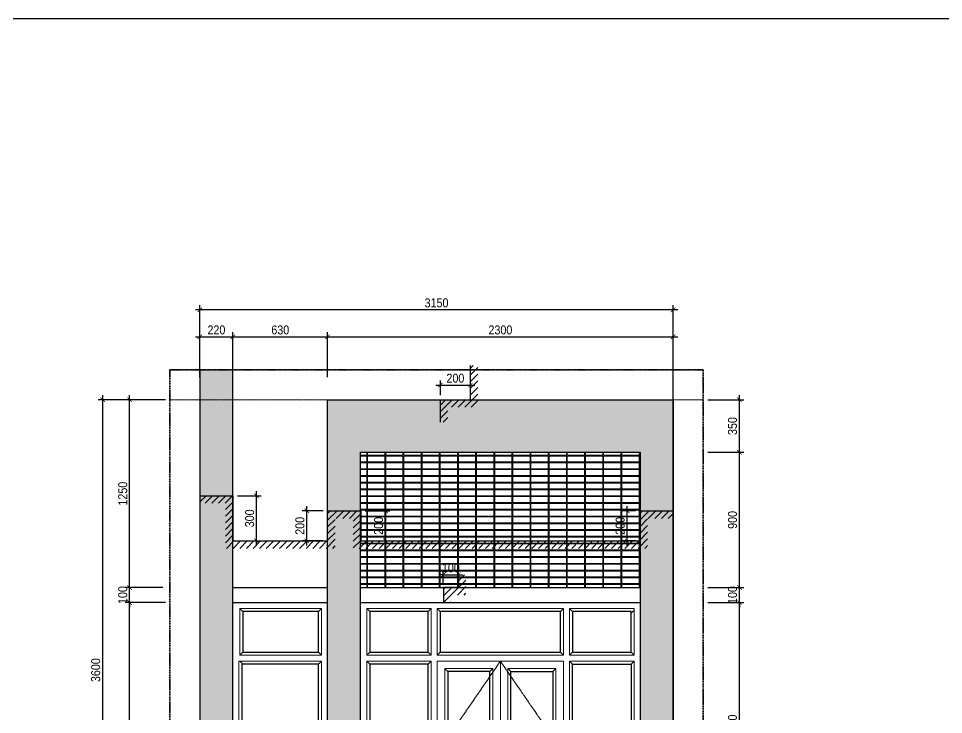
# Model space of a CAD drawing. Header units: millimetres. Extents: x -82962 to 19744, y -138000 to 4535.
# Drawn here: x -8345 to -2188, y -89527 to -84894 of the extents above; entities that cross this region are included whole.
import ezdxf
from ezdxf.xclip import XClip

# ---------------------------------------------------------------- set-up
doc = ezdxf.new("R2010")
doc.units = ezdxf.units.MM
doc.header["$LTSCALE"] = 1000
doc.header["$MEASUREMENT"] = 0
doc.header["$XCLIPFRAME"] = 2
doc.header["$PDMODE"] = 3
doc.linetypes.add('CENTER2', pattern=[1.125, 0.75, -0.125, 0.125, -0.125])
doc.linetypes.add('HIDDEN', pattern=[0.375, 0.25, -0.125])
doc.layers.get('0').update_dxf_attribs({"lineweight": 30})
doc.layers.get('DEFPOINTS').update_dxf_attribs({"color": 4, "lineweight": 30})
for name, color, linetype in [('A-TUONG', 4, 'Continuous'), ('DIM KT', 9, 'Continuous'), ('HATCH', 251, 'Continuous'), ('net-vatlieu', 250, 'Continuous'), ('NETDUT', 8, 'Continuous')]:
    doc.layers.add(name, color=color, linetype=linetype)
for name, color, linetype, lineweight in [('CCA - DOOR', 34, 'Continuous', 20), ('Door-Windows', 142, 'Continuous', 25), ('NET CAT', 11, 'Continuous', 5), ('THAY', 4, 'Continuous', 30), ('TRUC', 1, 'CENTER2', 9)]:
    doc.layers.add(name, color=color, linetype=linetype, lineweight=lineweight)
doc.styles.add('ARIAL', font='arial.ttf', dxfattribs={"width": 0.85})
doc.dimstyles.new('DIM 1-100', dxfattribs={"dimscale": 0, "dimtxt": 2, "dimasz": 1, "dimexe": 1, "dimexo": 1, "dimgap": 0.5, "dimtad": 1, "dimdec": 4, "dimrnd": 1, "dimdsep": 46, "dimtxsty": 'ARIAL', "dimblk1": 'ARCHTICK', "dimblk2": 'ARCHTICK', "dimsah": 1, "dimcen": 2, "dimdle": 1, "dimclrd": 9, "dimclre": 9, "dimclrt": 1, "dimadec": 0, "dimazin": 0, "dimtfac": 1, "dimtdec": 4, "dimtix": 1, "dimtmove": 2, "dimatfit": 3, "dimldrblk": 'DOT', "dimfxl": 1, "dimtvp": 1, "dimtolj": 1, "dimarcsym": 0})
pattern_1 = [(180, (-93160.23, -104948.21), (-6e-15, -45), [116.25, -4.60305]), (90, (-93160.23, -104948.21), (-120.85305, 7e-15), [41.25, -3.75]), (90, (-93156.48, -104948.21), (-120.85305, 7e-15), [41.25, -3.75]), (180, (-93160.23, -104951.96), (-6e-15, -45), [116.25, -4.60305])]
pattern_2 = [(37.5, (-80672.57, -128781.11), (-1.8898, 57.8047), [0, -45.6, 0, -51, 0, -48.75]), (7.5, (-80672.57, -128781.11), (53.0933, 84.6644), [0, -24.6, 0, -41.1, 0, -15.75]), (327.5, (-80709.47, -128781.11), (93.42426, 0.16977), [0, -15, 0, -54, 0, -70.5]), (317.5, (-80709.47, -128781.11), (90.1838, 26.3303), [0, -7.5, 0, -35.4, 0, -40.5])]

# ---------------------------------------------------------------- blocks, each defined once
blk = doc.blocks.new('md')
at = {"layer": 'HATCH', "ltscale": 0.2}
h = blk.add_hatch(dxfattribs=at)
h.set_pattern_fill('BRICK20', color=256, scale=15, style=0, pattern_type=2)
h.set_pattern_definition(pattern_1)
h.paths.add_polyline_path([(-80372.6, -126081.1), (-78592.6, -126081.1), (-78592.6, -125181.1), (-80372.6, -125181.1)])
h.paths.add_polyline_path([(-80452.6, -126081.1), (-80372.6, -126081.1), (-80372.6, -125181.1), (-80452.6, -125181.1)])
h = blk.add_hatch(dxfattribs=at)
h.set_pattern_fill('BRICK20', color=256, scale=15, style=0, pattern_type=2)
h.set_pattern_definition(pattern_1)
h.paths.add_polyline_path([(-78592.6, -127831.1), (-79057.6, -127831.1), (-79522.6, -127831.1), (-79987.6, -127831.1), (-80372.6, -127831.1), (-80372.6, -128431.1), (-78592.6, -128431.1)])
h.paths.add_polyline_path([(-80372.6, -127831.1), (-80452.6, -127831.1), (-80452.6, -128431.1), (-80372.6, -128431.1)])
h = blk.add_hatch(dxfattribs=at)
h.set_pattern_fill('ANSI32', color=256, scale=300, angle=135, style=0)
h.set_pattern_definition([(180, (-81072.57, -132181.11), (-2e-14, -112.5), []), (180, (-81110.07, -132143.61), (-2e-14, -112.5), [])])
h.paths.add_polyline_path([(-81182.6, -129121.1), (-78712.6, -129121.1), (-78712.6, -132031.1), (-81182.6, -132031.1)])
at = {"layer": 'net-vatlieu', "ltscale": 0.2}
h = blk.add_hatch(dxfattribs=at)
h.set_pattern_fill('AR-SAND', color=256, scale=20, style=0)
h.set_pattern_definition([(37.5, (-80672.57, -128781.108), (-1.25987, 38.536475), [0, -30.4, 0, -34, 0, -32.5]), (7.5, (-80672.57, -128781.11), (35.39553, 56.44292), [0, -16.4, 0, -27.4, 0, -10.5]), (327.5, (-80697.17, -128781.108), (62.28284, 0.11318), [0, -10, 0, -36, 0, -47]), (317.5, (-80697.17, -128781.11), (60.12253, 17.5535), [0, -5, 0, -23.6, 0, -27])])
h.paths.add_polyline_path([(-80672.6, -128431.1), (-81302.6, -128431.1), (-81302.6, -127791.1), (-81302.6, -126181.1), (-81302.6, -118201.1), (-78372.6, -118201.1), (-78372.6, -117981.1), (-81522.6, -117981.1), (-81522.6, -128781.1), (-80672.6, -128781.1)])
h = blk.add_hatch(dxfattribs=at)
h.set_pattern_fill('AR-SAND', color=256, scale=30, style=0)
h.set_pattern_definition(pattern_2)
h.paths.add_polyline_path([(-78372.6, -121531.1), (-80772.6, -121531.1), (-80772.6, -121681.1), (-78372.6, -121681.1)])
h.paths.add_polyline_path([(-80602.6, -122431.1), (-81302.6, -122431.1), (-81302.6, -122581.1), (-80602.6, -122581.1)])
h = blk.add_hatch(dxfattribs=at)
h.set_pattern_fill('AR-SAND', color=256, scale=30, style=0)
h.set_pattern_definition(pattern_2)
h.paths.add_polyline_path([(-78372.6, -124831.1), (-80672.6, -124831.1), (-80672.6, -128781.1), (-78372.6, -128781.1)])
h.paths.add_polyline_path([(-78592.6, -125181.1), (-78592.6, -128431.1), (-80452.6, -128431.1), (-80452.6, -125181.1)], flags=16)
h = blk.add_hatch(dxfattribs=at)
h.set_pattern_fill('AR-CONC', color=256, scale=20, style=0)
h.set_pattern_definition([(50, (0, -450), (143.45204, -12.55043), [15, -165]), (355, (0, -450), (-27.75027, 150.43843), [12, -132]), (100.4514, (11.95, -451.05), (115.70188, 137.88791), [12.74804, -140.22842]), (46.1842, (0, -410), (213.4482, -33.1038), [22.5, -247.5]), (96.6356, (17.79, -412.76), (186.93254, 194.82357), [19.12206, -210.3426]), (351.1842, (0, -410), (186.9324, 194.82372), [18, -198]), (21, (20, -420), (119.38141, -80.52378), [15, -165]), (326, (20, -420), (48.66307, 145.03001), [12, -132]), (71.4514, (29.95, -426.71), (168.04453, 64.5061), [12.74804, -140.22842]), (37.5, (0, -450), (2.431971, 66.57877), [0, -130.4, 0, -134, 0, -132.5]), (7.5, (0, -450), (52.613907, 78.882342), [0, -76.4, 0, -127.4, 0, -50.5]), (327.5, (-44.6, -450), (106.764487, -4.510974), [0, -50, 0, -156, 0, -207]), (317.5, (-64.6, -450), (116.637234, 20.020996), [0, -65, 0, -103.6, 0, -147])])
h.paths.add_polyline_path([(-78372.6, -128781.1), (-81522.6, -128781.1), (-81522.6, -132181.1), (-81182.6, -132181.1), (-81182.6, -129121.1), (-78712.6, -129121.1), (-78712.6, -132181.1), (-78372.6, -132181.1)])
at = {"ltscale": 0.2}
blk.add_lwpolyline([(-80452.6, -126181.1), (-78592.6, -126181.1), (-78592.6, -127831.1), (-80452.6, -127831.1)], close=True, dxfattribs=at)
at = {"layer": 'A-TUONG', "linetype": 'Continuous'}
for p, q in [((-80232.6, -118881.1), (-78592.6, -118881.1)), ((-80232.6, -120731.1), (-80232.6, -118881.1)), ((-78592.6, -120731.1), (-78592.6, -118881.1)), ((-80432.6, -120731.1), (-78462.6, -120731.1)), ((-80232.6, -120861.1), (-80232.6, -120771.1)), ((-78592.6, -120861.1), (-78592.6, -120771.1)), ((-80232.6, -120961.1), (-80232.6, -120881.1)), ((-78592.6, -120961.1), (-78592.6, -120881.1)), ((-80232.6, -121061.1), (-80232.6, -120981.1)), ((-78592.6, -121061.1), (-78592.6, -120981.1)), ((-80232.6, -121161.1), (-80232.6, -121081.1)), ((-78592.6, -121161.1), (-78592.6, -121081.1)), ((-80232.6, -121261.1), (-80232.6, -121181.1)), ((-78592.6, -121261.1), (-78592.6, -121181.1)), ((-80232.6, -121361.1), (-80232.6, -121281.1)), ((-78592.6, -121361.1), (-78592.6, -121281.1)), ((-80232.6, -121461.1), (-80232.6, -121381.1)), ((-78592.6, -121461.1), (-78592.6, -121381.1)), ((-80232.6, -121531.1), (-80232.6, -121481.1)), ((-78592.6, -121531.1), (-78592.6, -121481.1)), ((-80772.6, -121531.1), (-78372.6, -121531.1)), ((-80772.6, -121531.1), (-80772.6, -121681.1)), ((-80772.6, -121681.1), (-78372.6, -121681.1)), ((-80672.6, -124831.1), (-78372.6, -124831.1)), ((-81302.6, -128431.1), (-80672.6, -128431.1))]:
    blk.add_line(p, q, dxfattribs=at)
for points in [[(-81522.6, -132181.1), (-78372.6, -132181.1), (-78372.6, -117981.1), (-81522.6, -117981.1)], [(-81302.6, -122581.1), (-80602.6, -122581.1), (-80602.6, -122431.1), (-81302.6, -122431.1)], [(-80452.6, -122581.1), (-78592.6, -122581.1), (-78592.6, -124031.1), (-80452.6, -124031.1)], [(-80672.6, -124831.1), (-78372.6, -124831.1), (-78372.6, -128781.1), (-80672.6, -128781.1)], [(-80452.6, -125181.1), (-78592.6, -125181.1), (-78592.6, -128431.1), (-80452.6, -128431.1)], [(-81522.6, -128781.1), (-78372.6, -128781.1), (-78372.6, -132181.1), (-81522.6, -132181.1)], [(-81182.6, -129121.1), (-78712.6, -129121.1), (-78712.6, -132031.1), (-81182.6, -132031.1)], [(-81182.6, -132031.1), (-78712.6, -132031.1), (-78712.6, -132181.1), (-81182.6, -132181.1)]]:
    blk.add_lwpolyline(points, close=True, dxfattribs=at)
blk.add_lwpolyline([(-81302.6, -128431.1), (-81302.6, -118201.1), (-78372.6, -118201.1)], dxfattribs=at)
at = {"layer": 'CCA - DOOR', "ltscale": 0.2}
for points in [[(-79992.6, -119281.1), (-78592.6, -119281.1), (-78592.6, -120731.1), (-79992.6, -120731.1)], [(-79952.6, -119321.1), (-78632.6, -119321.1), (-78632.6, -120691.1), (-79952.6, -120691.1)], [(-79952.6, -119321.1), (-79292.6, -119321.1), (-79292.6, -120691.1), (-79952.6, -120691.1)], [(-79902.6, -119371.1), (-79342.6, -119371.1), (-79342.6, -120641.1), (-79902.6, -120641.1)], [(-78682.6, -119371.1), (-79242.6, -119371.1), (-79242.6, -120641.1), (-78682.6, -120641.1)]]:
    blk.add_lwpolyline(points, close=True, dxfattribs=at)
at = {"layer": 'CCA - DOOR'}
for points in [[(-81192.6, -122581.1), (-80792.6, -122581.1), (-80792.6, -122981.1), (-81192.6, -122981.1)], [(-81152.6, -122621.1), (-80832.6, -122621.1), (-80832.6, -122941.1), (-81152.6, -122941.1)], [(-80452.6, -122581.1), (-78592.6, -122581.1), (-78592.6, -124031.1), (-80452.6, -124031.1)], [(-79982.6, -122621.1), (-80412.6, -122621.1), (-80412.6, -123991.1), (-79982.6, -123991.1)], [(-79102.6, -122621.1), (-79942.6, -122621.1), (-79942.6, -123991.1), (-79102.6, -123991.1)], [(-79522.6, -122621.1), (-79942.6, -122621.1), (-79942.6, -123991.1), (-79522.6, -123991.1)], [(-79522.6, -122621.1), (-79102.6, -122621.1), (-79102.6, -123991.1), (-79522.6, -123991.1)], [(-78632.6, -122621.1), (-79062.6, -122621.1), (-79062.6, -123991.1), (-78632.6, -123991.1)], [(-79572.6, -122671.1), (-79892.6, -122671.1), (-79892.6, -123941.1), (-79572.6, -123941.1)], [(-79472.6, -122671.1), (-79152.6, -122671.1), (-79152.6, -123941.1), (-79472.6, -123941.1)], [(-81192.6, -123106.1), (-80792.6, -123106.1), (-80792.6, -123506.1), (-81192.6, -123506.1)], [(-81152.6, -123146.1), (-80832.6, -123146.1), (-80832.6, -123466.1), (-81152.6, -123466.1)], [(-81192.6, -123631.1), (-80792.6, -123631.1), (-80792.6, -124031.1), (-81192.6, -124031.1)], [(-81152.6, -123671.1), (-80832.6, -123671.1), (-80832.6, -123991.1), (-81152.6, -123991.1)], [(-81302.6, -126181.1), (-80672.6, -126181.1), (-80672.6, -128381.1), (-81302.6, -128381.1)], [(-80712.6, -126221.1), (-81257.6, -126221.1), (-81257.6, -126531.1), (-80712.6, -126531.1)], [(-79982.6, -126221.1), (-80412.6, -126221.1), (-80412.6, -126531.1), (-79982.6, -126531.1)], [(-79102.6, -126221.1), (-79942.6, -126221.1), (-79942.6, -126531.1), (-79102.6, -126531.1)], [(-78632.6, -126221.1), (-79062.6, -126221.1), (-79062.6, -126531.1), (-78632.6, -126531.1)], [(-80712.6, -126571.1), (-81262.6, -126571.1), (-81262.6, -127781.1), (-80712.6, -127781.1)], [(-79982.6, -126571.1), (-80412.6, -126571.1), (-80412.6, -127791.1), (-79982.6, -127791.1)], [(-79102.6, -126571.1), (-79942.6, -126571.1), (-79942.6, -127791.1), (-79102.6, -127791.1)], [(-79522.6, -126571.1), (-79942.6, -126571.1), (-79942.6, -127791.1), (-79522.6, -127791.1)], [(-79522.6, -126571.1), (-79102.6, -126571.1), (-79102.6, -127791.1), (-79522.6, -127791.1)], [(-78632.6, -126571.1), (-79062.6, -126571.1), (-79062.6, -127791.1), (-78632.6, -127791.1)], [(-79572.6, -126621.1), (-79892.6, -126621.1), (-79892.6, -127741.1), (-79572.6, -127741.1)], [(-79472.6, -126621.1), (-79152.6, -126621.1), (-79152.6, -127741.1), (-79472.6, -127741.1)], [(-80712.6, -127831.1), (-81262.6, -127831.1), (-81262.6, -128331.1), (-80712.6, -128331.1)]]:
    blk.add_lwpolyline(points, close=True, dxfattribs=at)
at = {"layer": 'DIM KT', "ltscale": 0.2}
for points in [[(-81182.6, -132031.1), (-81182.6, -132181.1)], [(-78712.6, -132031.1), (-78712.6, -132181.1)]]:
    blk.add_lwpolyline(points, dxfattribs=at)
at = {"layer": 'Door-Windows', "ltscale": 0.2}
for p, q in [((-78462.6, -120731.1), (-80432.6, -120731.1)), ((-80432.6, -120731.1), (-80432.6, -120771.1)), ((-78462.6, -120771.1), (-80432.6, -120771.1)), ((-80432.6, -120771.1), (-80432.6, -121531.1)), ((-80392.6, -120771.1), (-80392.6, -121531.1)), ((-78502.6, -120771.1), (-78502.6, -121531.1)), ((-78462.6, -120771.1), (-78462.6, -120731.1)), ((-78462.6, -120771.1), (-78462.6, -121531.1)), ((-78502.6, -120861.1), (-80392.6, -120861.1)), ((-80392.6, -120861.1), (-80392.6, -120881.1)), ((-78502.6, -120881.1), (-80392.6, -120881.1)), ((-78502.6, -120961.1), (-80392.6, -120961.1)), ((-80392.6, -120961.1), (-80392.6, -120981.1)), ((-78502.6, -120981.1), (-80392.6, -120981.1)), ((-78502.6, -121061.1), (-80392.6, -121061.1)), ((-80392.6, -121061.1), (-80392.6, -121081.1)), ((-78502.6, -121081.1), (-80392.6, -121081.1)), ((-78502.6, -121161.1), (-80392.6, -121161.1)), ((-80392.6, -121161.1), (-80392.6, -121181.1)), ((-78502.6, -121181.1), (-80392.6, -121181.1)), ((-78502.6, -121261.1), (-80392.6, -121261.1)), ((-80392.6, -121261.1), (-80392.6, -121281.1)), ((-78502.6, -121281.1), (-80392.6, -121281.1)), ((-78502.6, -121361.1), (-80392.6, -121361.1)), ((-80392.6, -121361.1), (-80392.6, -121381.1)), ((-78502.6, -121381.1), (-80392.6, -121381.1)), ((-78502.6, -121461.1), (-80392.6, -121461.1)), ((-80392.6, -121461.1), (-80392.6, -121481.1)), ((-78502.6, -121481.1), (-80392.6, -121481.1)), ((-81302.6, -126081.1), (-80672.6, -126081.1)), ((-80452.6, -126081.1), (-78592.6, -126081.1)), ((-81302.6, -126181.1), (-80672.6, -126181.1)), ((-80452.6, -126181.1), (-78592.6, -126181.1)), ((-80672.6, -127791.1), (-81302.6, -127791.1)), ((-80672.6, -127831.1), (-81302.6, -127831.1)), ((-80672.6, -127921.1), (-81302.6, -127921.1)), ((-80672.6, -127941.1), (-81302.6, -127941.1)), ((-80672.6, -128021.1), (-81302.6, -128021.1)), ((-80672.6, -128041.1), (-81302.6, -128041.1)), ((-80672.6, -128121.1), (-81302.6, -128121.1)), ((-80672.6, -128141.1), (-81302.6, -128141.1)), ((-80672.6, -128221.1), (-81302.6, -128221.1)), ((-80672.6, -128241.1), (-81302.6, -128241.1)), ((-80672.6, -128321.1), (-81302.6, -128321.1)), ((-80672.6, -128341.1), (-81302.6, -128341.1))]:
    blk.add_line(p, q, dxfattribs=at)
at = {"layer": 'NET CAT', "ltscale": 0.2}
blk.add_line((-81522.6, -128781.1), (-78372.6, -128781.1), dxfattribs=at)
at = {"layer": 'net-vatlieu', "ltscale": 0.2}
for points in [[(-79902.6, -119371.1), (-79882.6, -119391.1)], [(-79362.6, -119391.1), (-79342.6, -119371.1)], [(-79222.6, -119391.1), (-79242.6, -119371.1)], [(-78682.6, -119371.1), (-78702.6, -119391.1)], [(-79902.6, -120641.1), (-79882.6, -120621.1)], [(-79362.6, -120621.1), (-79342.6, -120641.1)], [(-79222.6, -120621.1), (-79242.6, -120641.1)], [(-78682.6, -120641.1), (-78702.6, -120621.1)], [(-81152.6, -122621.1), (-81132.6, -122641.1)], [(-80852.6, -122641.1), (-80832.6, -122621.1)], [(-80412.6, -122621.1), (-80392.6, -122641.1)], [(-79982.6, -122621.1), (-80002.6, -122641.1)], [(-79062.6, -122621.1), (-79042.6, -122641.1)], [(-78632.6, -122621.1), (-78652.6, -122641.1)], [(-79892.6, -122671.1), (-79872.6, -122691.1)], [(-79572.6, -122671.1), (-79592.6, -122691.1)], [(-79472.6, -122671.1), (-79452.6, -122691.1)], [(-79152.6, -122671.1), (-79172.6, -122691.1)], [(-81152.6, -122941.1), (-81132.6, -122921.1)], [(-80852.6, -122921.1), (-80832.6, -122941.1)], [(-81152.6, -123146.1), (-81132.6, -123166.1)], [(-80852.6, -123166.1), (-80832.6, -123146.1)], [(-81152.6, -123466.1), (-81132.6, -123446.1)], [(-80852.6, -123446.1), (-80832.6, -123466.1)], [(-81152.6, -123671.1), (-81132.6, -123691.1)], [(-80852.6, -123691.1), (-80832.6, -123671.1)], [(-79892.6, -123941.1), (-79872.6, -123921.1)], [(-79572.6, -123941.1), (-79592.6, -123921.1)], [(-81152.6, -123991.1), (-81132.6, -123971.1)], [(-80852.6, -123971.1), (-80832.6, -123991.1)], [(-80392.6, -123971.1), (-80412.6, -123991.1)], [(-80002.6, -123971.1), (-79982.6, -123991.1)], [(-79042.6, -123971.1), (-79062.6, -123991.1)], [(-78652.6, -123971.1), (-78632.6, -123991.1)], [(-81257.6, -126221.1), (-81237.6, -126241.1)], [(-80732.6, -126241.1), (-80712.6, -126221.1)], [(-80412.6, -126221.1), (-80392.6, -126241.1)], [(-79982.6, -126221.1), (-80002.6, -126241.1)], [(-79942.6, -126221.1), (-79922.6, -126241.1)], [(-79102.6, -126221.1), (-79122.6, -126241.1)], [(-79062.6, -126221.1), (-79042.6, -126241.1)], [(-78632.6, -126231.1), (-78652.6, -126251.1)], [(-81257.6, -126531.1), (-81237.6, -126511.1)], [(-81257.6, -126531.1), (-81237.6, -126511.1)], [(-80732.6, -126511.1), (-80712.6, -126531.1)], [(-80732.6, -126511.1), (-80712.6, -126531.1)], [(-80392.6, -126511.1), (-80412.6, -126531.1)], [(-80002.6, -126511.1), (-79982.6, -126531.1)], [(-79922.6, -126511.1), (-79942.6, -126531.1)], [(-79122.6, -126511.1), (-79102.6, -126531.1)], [(-79042.6, -126511.1), (-79062.6, -126531.1)], [(-78652.6, -126511.1), (-78632.6, -126531.1)], [(-81257.6, -126571.1), (-81237.6, -126591.1)], [(-80732.6, -126591.1), (-80712.6, -126571.1)], [(-80412.6, -126571.1), (-80392.6, -126591.1)], [(-79982.6, -126571.1), (-80002.6, -126591.1)], [(-79062.6, -126571.1), (-79042.6, -126591.1)], [(-78632.6, -126571.1), (-78652.6, -126591.1)], [(-79892.6, -126621.1), (-79872.6, -126641.1)], [(-79572.6, -126621.1), (-79592.6, -126641.1)], [(-79472.6, -126621.1), (-79452.6, -126641.1)], [(-79152.6, -126621.1), (-79172.6, -126641.1)], [(-79892.6, -127741.1), (-79872.6, -127721.1)], [(-79572.6, -127741.1), (-79592.6, -127721.1)], [(-81262.6, -127781.1), (-81242.6, -127761.1)], [(-80732.6, -127761.1), (-80712.6, -127781.1)], [(-80392.6, -127771.1), (-80412.6, -127791.1)], [(-80002.6, -127771.1), (-79982.6, -127791.1)], [(-79042.6, -127771.1), (-79062.6, -127791.1)], [(-78652.6, -127771.1), (-78632.6, -127791.1)], [(-81262.6, -127831.1), (-81242.6, -127851.1)], [(-80732.6, -127851.1), (-80712.6, -127831.1)], [(-81262.6, -128331.1), (-81242.6, -128311.1)], [(-80732.6, -128311.1), (-80712.6, -128331.1)], [(-81182.6, -132181.1), (-79882.6, -132031.1), (-78712.6, -132181.1)]]:
    blk.add_lwpolyline(points, dxfattribs=at)
for points in [[(-79882.6, -119391.1), (-79362.6, -119391.1), (-79362.6, -120621.1), (-79882.6, -120621.1)], [(-78702.6, -119391.1), (-79222.6, -119391.1), (-79222.6, -120621.1), (-78702.6, -120621.1)], [(-81132.6, -122641.1), (-80852.6, -122641.1), (-80852.6, -122921.1), (-81132.6, -122921.1)], [(-80002.6, -122641.1), (-80392.6, -122641.1), (-80392.6, -123971.1), (-80002.6, -123971.1)], [(-79592.6, -122691.1), (-79872.6, -122691.1), (-79872.6, -123921.1), (-79592.6, -123921.1)], [(-79452.6, -122691.1), (-79172.6, -122691.1), (-79172.6, -123921.1), (-79452.6, -123921.1)], [(-79042.6, -122641.1), (-78652.6, -122641.1), (-78652.6, -123971.1), (-79042.6, -123971.1)], [(-81132.6, -123166.1), (-80852.6, -123166.1), (-80852.6, -123446.1), (-81132.6, -123446.1)], [(-81132.6, -123691.1), (-80852.6, -123691.1), (-80852.6, -123971.1), (-81132.6, -123971.1)], [(-80732.6, -126241.1), (-81237.6, -126241.1), (-81237.6, -126511.1), (-80732.6, -126511.1)], [(-80002.6, -126241.1), (-80392.6, -126241.1), (-80392.6, -126511.1), (-80002.6, -126511.1)], [(-79122.6, -126241.1), (-79922.6, -126241.1), (-79922.6, -126511.1), (-79122.6, -126511.1)], [(-78652.6, -126241.1), (-79042.6, -126241.1), (-79042.6, -126511.1), (-78652.6, -126511.1)], [(-80732.6, -126591.1), (-81242.6, -126591.1), (-81242.6, -127761.1), (-80732.6, -127761.1)], [(-80002.6, -126591.1), (-80392.6, -126591.1), (-80392.6, -127771.1), (-80002.6, -127771.1)], [(-79042.6, -126591.1), (-78652.6, -126591.1), (-78652.6, -127771.1), (-79042.6, -127771.1)], [(-79592.6, -126641.1), (-79872.6, -126641.1), (-79872.6, -127721.1), (-79592.6, -127721.1)], [(-79452.6, -126641.1), (-79172.6, -126641.1), (-79172.6, -127721.1), (-79452.6, -127721.1)], [(-80732.6, -127851.1), (-81242.6, -127851.1), (-81242.6, -128311.1), (-80732.6, -128311.1)]]:
    blk.add_lwpolyline(points, close=True, dxfattribs=at)
at = {"layer": 'NETDUT', "linetype": 'HIDDEN', "ltscale": 0.01}
for points in [[(-79292.6, -119321.1), (-79952.6, -120006.1), (-79292.6, -120691.1)], [(-79292.6, -119321.1), (-78632.6, -120006.1), (-79292.6, -120691.1)], [(-79522.6, -122621.1), (-79942.6, -123381.1), (-79522.6, -123991.1)], [(-79522.6, -123991.1), (-79102.6, -123381.1), (-79522.6, -122621.1)], [(-79522.6, -126571.1), (-79942.6, -127181.1), (-79522.6, -127791.1)], [(-79522.6, -127791.1), (-79102.6, -127181.1), (-79522.6, -126571.1)]]:
    blk.add_lwpolyline(points, dxfattribs=at)
at = {"layer": 'TRUC', "ltscale": 0.015}
for p, q in [((-81522.6, -117735.6), (-81522.6, -132293.8)), ((-78372.6, -117735.6), (-78372.6, -132293.8)), ((-82614.2, -118531.1), (-77066.3, -118531.1)), ((-82614.2, -121531.1), (-77066.3, -121531.1)), ((-82614.2, -124831.1), (-77066.3, -124831.1)), ((-82614.2, -128431.1), (-77066.3, -128431.1)), ((-82614.2, -131731.1), (-77066.3, -131731.1)), ((-82614.2, -132031.1), (-77066.3, -132031.1)), ((-82614.2, -132181.1), (-77066.3, -132181.1))]:
    blk.add_line(p, q, dxfattribs=at)
blk = doc.blocks.new('_ARCHTICK')
at = {"color": 0, "linetype": 'ByBlock', "const_width": 0.15}
blk.add_lwpolyline([(-0.5, -0.5), (0.5, 0.5)], dxfattribs=at)
blk = doc.blocks.new('*D666')
at = {"layer": 'DEFPOINTS', "color": 0, "ltscale": 0.2, "transparency": 16777216}
for p in [(-5336.8, -87334.3), (-5536.8, -87431.9), (-5336.8, -87431.9)]:
    blk.add_point(p, dxfattribs=at)
at = {"layer": 'THAY', "color": 9, "lineweight": -2, "ltscale": 0.2, "transparency": 16777216}
for p, q in [((-5566.8, -87334.3), (-5306.8, -87334.3)), ((-5536.8, -87401.9), (-5536.8, -87304.3)), ((-5336.8, -87401.9), (-5336.8, -87304.3))]:
    blk.add_line(p, q, dxfattribs=at)
at = {"layer": 'THAY', "color": 9, "lineweight": -2, "ltscale": 0.2, "transparency": 16777216, "xscale": 30, "yscale": 30, "zscale": 30, "rotation": 180}
blk.add_blockref('_ARCHTICK', (-5536.8, -87334.3), dxfattribs=at)
at = {"layer": 'THAY', "color": 9, "lineweight": -2, "ltscale": 0.2, "transparency": 16777216, "xscale": 30, "yscale": 30, "zscale": 30}
blk.add_blockref('_ARCHTICK', (-5336.8, -87334.3), dxfattribs=at)
at = {"layer": 'THAY', "color": 1, "ltscale": 0.2, "transparency": 16777216, "insert": (-5436.8, -87288.7), "char_height": 60, "attachment_point": 5, "style": 'ARIAL'}
blk.add_mtext('\\A1;200', dxfattribs=at)
blk = doc.blocks.new('_DOT')
at = {"color": 0, "linetype": 'ByBlock', "ltscale": 10}
blk.add_line((-0.5, 0), (-1, 0), dxfattribs=at)
at = {"color": 0, "linetype": 'ByBlock', "ltscale": 10, "const_width": 0.5}
blk.add_lwpolyline([(-0.25, 0, 1), (0.25, 0, 1)], format="xyb", close=True, dxfattribs=at)
blk = doc.blocks.new('*D667')
at = {"layer": 'DEFPOINTS', "color": 0, "ltscale": 0.2, "transparency": 16777216}
for p in [(-7604.9, -88781.9), (-7337.3, -88781.9), (-7337.3, -91031.9)]:
    blk.add_point(p, dxfattribs=at)
at = {"layer": 'THAY', "color": 9, "lineweight": -2, "ltscale": 0.2, "transparency": 16777216}
for p, q in [((-7604.9, -91061.9), (-7604.9, -88751.9)), ((-7367.3, -88781.9), (-7634.9, -88781.9)), ((-7367.3, -91031.9), (-7634.9, -91031.9))]:
    blk.add_line(p, q, dxfattribs=at)
at = {"layer": 'THAY', "color": 9, "lineweight": -2, "ltscale": 0.2, "transparency": 16777216, "xscale": 30, "yscale": 30, "zscale": 30}
for p, rotation in [((-7604.9, -88781.9), 90), ((-7604.9, -91031.9), 270)]:
    blk.add_blockref('_ARCHTICK', p, dxfattribs=dict(at, rotation=rotation))
at = {"layer": 'THAY', "color": 1, "ltscale": 0.2, "transparency": 16777216, "insert": (-7650.6, -89906.9), "char_height": 60, "attachment_point": 5, "rotation": 90, "style": 'ARIAL'}
blk.add_mtext('\\A1;2250', dxfattribs=at)
blk = doc.blocks.new('*D668')
at = {"layer": 'DEFPOINTS', "color": 0, "ltscale": 0.2, "transparency": 16777216}
for p in [(-7604.9, -88681.9), (-7354.5, -88681.9), (-7354.5, -88781.9)]:
    blk.add_point(p, dxfattribs=at)
at = {"layer": 'THAY', "color": 9, "lineweight": -2, "ltscale": 0.2, "transparency": 16777216}
for p, q in [((-7604.9, -88681.9), (-7604.9, -88651.9)), ((-7384.5, -88681.9), (-7634.9, -88681.9)), ((-7604.9, -88781.9), (-7604.9, -88681.9)), ((-7384.5, -88781.9), (-7634.9, -88781.9)), ((-7604.9, -88781.9), (-7604.9, -88811.9))]:
    blk.add_line(p, q, dxfattribs=at)
at = {"layer": 'THAY', "color": 9, "lineweight": -2, "ltscale": 0.2, "transparency": 16777216, "xscale": 30, "yscale": 30, "zscale": 30}
for p, rotation in [((-7604.9, -88681.9), 270), ((-7604.9, -88781.9), 90)]:
    blk.add_blockref('_ARCHTICK', p, dxfattribs=dict(at, rotation=rotation))
at = {"layer": 'THAY', "color": 1, "ltscale": 0.2, "transparency": 16777216, "insert": (-7650.6, -88731.9), "char_height": 60, "attachment_point": 5, "rotation": 90, "style": 'ARIAL'}
blk.add_mtext('\\A1;100', dxfattribs=at)
blk = doc.blocks.new('*D669')
at = {"layer": 'DEFPOINTS', "color": 0, "ltscale": 0.2, "transparency": 16777216}
for p in [(-7604.9, -87431.9), (-7354.5, -87431.9), (-7354.5, -88681.9)]:
    blk.add_point(p, dxfattribs=at)
at = {"layer": 'THAY', "color": 9, "lineweight": -2, "ltscale": 0.2, "transparency": 16777216}
for p, q in [((-7604.9, -88711.9), (-7604.9, -87401.9)), ((-7384.5, -87431.9), (-7634.9, -87431.9)), ((-7384.5, -88681.9), (-7634.9, -88681.9))]:
    blk.add_line(p, q, dxfattribs=at)
at = {"layer": 'THAY', "color": 9, "lineweight": -2, "ltscale": 0.2, "transparency": 16777216, "xscale": 30, "yscale": 30, "zscale": 30}
for p, rotation in [((-7604.9, -87431.9), 90), ((-7604.9, -88681.9), 270)]:
    blk.add_blockref('_ARCHTICK', p, dxfattribs=dict(at, rotation=rotation))
at = {"layer": 'THAY', "color": 1, "ltscale": 0.2, "transparency": 16777216, "insert": (-7650.6, -88056.9), "char_height": 60, "attachment_point": 5, "rotation": 90, "style": 'ARIAL'}
blk.add_mtext('\\A1;1250', dxfattribs=at)
blk = doc.blocks.new('*D670')
at = {"layer": 'DEFPOINTS', "color": 0, "ltscale": 0.2, "transparency": 16777216}
for p in [(-7337.3, -87431.9), (-7784.9, -91031.9), (-7337.3, -91031.9)]:
    blk.add_point(p, dxfattribs=at)
at = {"layer": 'THAY', "color": 9, "lineweight": -2, "ltscale": 0.2, "transparency": 16777216}
for p, q in [((-7784.9, -87401.9), (-7784.9, -91061.9)), ((-7367.3, -87431.9), (-7814.9, -87431.9)), ((-7367.3, -91031.9), (-7814.9, -91031.9))]:
    blk.add_line(p, q, dxfattribs=at)
at = {"layer": 'THAY', "color": 9, "lineweight": -2, "ltscale": 0.2, "transparency": 16777216, "xscale": 30, "yscale": 30, "zscale": 30}
for p, rotation in [((-7784.9, -87431.9), 90), ((-7784.9, -91031.9), 270)]:
    blk.add_blockref('_ARCHTICK', p, dxfattribs=dict(at, rotation=rotation))
at = {"layer": 'THAY', "color": 1, "ltscale": 0.2, "transparency": 16777216, "insert": (-7830.6, -89231.9), "char_height": 60, "attachment_point": 5, "rotation": 90, "style": 'ARIAL'}
blk.add_mtext('\\A1;3600', dxfattribs=at)
blk = doc.blocks.new('*D671')
at = {"layer": 'DEFPOINTS', "color": 0, "ltscale": 0.2, "transparency": 16777216}
for p in [(-6917.3, -87013.1), (-7137.3, -87311.5), (-6917.3, -87311.5)]:
    blk.add_point(p, dxfattribs=at)
at = {"layer": 'THAY', "color": 9, "lineweight": -2, "ltscale": 0.2, "transparency": 16777216}
for p, q in [((-7137.3, -87281.5), (-7137.3, -86983.1)), ((-6917.3, -87281.5), (-6917.3, -86983.1)), ((-7167.3, -87013.1), (-6887.3, -87013.1))]:
    blk.add_line(p, q, dxfattribs=at)
at = {"layer": 'THAY', "color": 9, "lineweight": -2, "ltscale": 0.2, "transparency": 16777216, "xscale": 30, "yscale": 30, "zscale": 30, "rotation": 180}
blk.add_blockref('_ARCHTICK', (-7137.3, -87013.1), dxfattribs=at)
at = {"layer": 'THAY', "color": 9, "lineweight": -2, "ltscale": 0.2, "transparency": 16777216, "xscale": 30, "yscale": 30, "zscale": 30}
blk.add_blockref('_ARCHTICK', (-6917.3, -87013.1), dxfattribs=at)
at = {"layer": 'THAY', "color": 1, "ltscale": 0.2, "transparency": 16777216, "insert": (-7027.3, -86967.5), "char_height": 60, "attachment_point": 5, "style": 'ARIAL'}
blk.add_mtext('\\A1;220', dxfattribs=at)
blk = doc.blocks.new('*D672')
at = {"layer": 'DEFPOINTS', "color": 0, "ltscale": 0.2, "transparency": 16777216}
for p in [(-6287.3, -87013.1), (-6917.3, -87311.5), (-6287.3, -87311.5)]:
    blk.add_point(p, dxfattribs=at)
at = {"layer": 'THAY', "color": 9, "lineweight": -2, "ltscale": 0.2, "transparency": 16777216}
for p, q in [((-6917.3, -87281.5), (-6917.3, -86983.1)), ((-6287.3, -87281.5), (-6287.3, -86983.1)), ((-6947.3, -87013.1), (-6257.3, -87013.1))]:
    blk.add_line(p, q, dxfattribs=at)
at = {"layer": 'THAY', "color": 9, "lineweight": -2, "ltscale": 0.2, "transparency": 16777216, "xscale": 30, "yscale": 30, "zscale": 30, "rotation": 180}
blk.add_blockref('_ARCHTICK', (-6917.3, -87013.1), dxfattribs=at)
at = {"layer": 'THAY', "color": 9, "lineweight": -2, "ltscale": 0.2, "transparency": 16777216, "xscale": 30, "yscale": 30, "zscale": 30}
blk.add_blockref('_ARCHTICK', (-6287.3, -87013.1), dxfattribs=at)
at = {"layer": 'THAY', "color": 1, "ltscale": 0.2, "transparency": 16777216, "insert": (-6602.3, -86967.5), "char_height": 60, "attachment_point": 5, "style": 'ARIAL'}
blk.add_mtext('\\A1;630', dxfattribs=at)
blk = doc.blocks.new('*D673')
at = {"layer": 'DEFPOINTS', "color": 0, "ltscale": 0.2, "transparency": 16777216}
for p in [(-3987.3, -87013.1), (-6287.3, -87311.5), (-3987.3, -87311.5)]:
    blk.add_point(p, dxfattribs=at)
at = {"layer": 'THAY', "color": 9, "lineweight": -2, "ltscale": 0.2, "transparency": 16777216}
for p, q in [((-6287.3, -87281.5), (-6287.3, -86983.1)), ((-3987.3, -87281.5), (-3987.3, -86983.1)), ((-6317.3, -87013.1), (-3957.3, -87013.1))]:
    blk.add_line(p, q, dxfattribs=at)
at = {"layer": 'THAY', "color": 9, "lineweight": -2, "ltscale": 0.2, "transparency": 16777216, "xscale": 30, "yscale": 30, "zscale": 30, "rotation": 180}
blk.add_blockref('_ARCHTICK', (-6287.3, -87013.1), dxfattribs=at)
at = {"layer": 'THAY', "color": 9, "lineweight": -2, "ltscale": 0.2, "transparency": 16777216, "xscale": 30, "yscale": 30, "zscale": 30}
blk.add_blockref('_ARCHTICK', (-3987.3, -87013.1), dxfattribs=at)
at = {"layer": 'THAY', "color": 1, "ltscale": 0.2, "transparency": 16777216, "insert": (-5137.3, -86967.5), "char_height": 60, "attachment_point": 5, "style": 'ARIAL'}
blk.add_mtext('\\A1;2300', dxfattribs=at)
blk = doc.blocks.new('*D674')
at = {"layer": 'DEFPOINTS', "color": 0, "ltscale": 0.2, "transparency": 16777216}
for p in [(-7137.3, -86833.1), (-7137.3, -87311.5), (-3987.3, -87311.5)]:
    blk.add_point(p, dxfattribs=at)
at = {"layer": 'THAY', "color": 9, "lineweight": -2, "ltscale": 0.2, "transparency": 16777216}
for p, q in [((-7137.3, -87281.5), (-7137.3, -86803.1)), ((-3987.3, -87281.5), (-3987.3, -86803.1)), ((-3957.3, -86833.1), (-7167.3, -86833.1))]:
    blk.add_line(p, q, dxfattribs=at)
at = {"layer": 'THAY', "color": 9, "lineweight": -2, "ltscale": 0.2, "transparency": 16777216, "xscale": 30, "yscale": 30, "zscale": 30, "rotation": 180}
blk.add_blockref('_ARCHTICK', (-7137.3, -86833.1), dxfattribs=at)
at = {"layer": 'THAY', "color": 9, "lineweight": -2, "ltscale": 0.2, "transparency": 16777216, "xscale": 30, "yscale": 30, "zscale": 30}
blk.add_blockref('_ARCHTICK', (-3987.3, -86833.1), dxfattribs=at)
at = {"layer": 'THAY', "color": 1, "ltscale": 0.2, "transparency": 16777216, "insert": (-5562.3, -86787.5), "char_height": 60, "attachment_point": 5, "style": 'ARIAL'}
blk.add_mtext('\\A1;3150', dxfattribs=at)
blk = doc.blocks.new('*D675')
at = {"layer": 'DEFPOINTS', "color": 0, "ltscale": 0.2, "transparency": 16777216}
for p in [(-6917.3, -88071.3), (-6760.6, -88071.3), (-6917.3, -88371.3)]:
    blk.add_point(p, dxfattribs=at)
at = {"layer": 'THAY', "color": 9, "lineweight": -2, "ltscale": 0.2, "transparency": 16777216}
for p, q in [((-6887.3, -88071.3), (-6730.6, -88071.3)), ((-6760.6, -88401.3), (-6760.6, -88041.3)), ((-6887.3, -88371.3), (-6730.6, -88371.3))]:
    blk.add_line(p, q, dxfattribs=at)
at = {"layer": 'THAY', "color": 9, "lineweight": -2, "ltscale": 0.2, "transparency": 16777216, "xscale": 30, "yscale": 30, "zscale": 30}
for p, rotation in [((-6760.6, -88071.3), 90), ((-6760.6, -88371.3), 270)]:
    blk.add_blockref('_ARCHTICK', p, dxfattribs=dict(at, rotation=rotation))
at = {"layer": 'THAY', "color": 1, "ltscale": 0.2, "transparency": 16777216, "insert": (-6806.2, -88221.3), "char_height": 60, "attachment_point": 5, "rotation": 90, "style": 'ARIAL'}
blk.add_mtext('\\A1;300', dxfattribs=at)
blk = doc.blocks.new('*D676')
at = {"layer": 'DEFPOINTS', "color": 0, "ltscale": 0.2, "transparency": 16777216}
for p in [(-6426, -88171.3), (-6287.3, -88171.3), (-6287.3, -88371.3)]:
    blk.add_point(p, dxfattribs=at)
at = {"layer": 'THAY', "color": 9, "lineweight": -2, "ltscale": 0.2, "transparency": 16777216}
for p, q in [((-6426, -88401.3), (-6426, -88141.3)), ((-6317.3, -88171.3), (-6456, -88171.3)), ((-6317.3, -88371.3), (-6456, -88371.3))]:
    blk.add_line(p, q, dxfattribs=at)
at = {"layer": 'THAY', "color": 9, "lineweight": -2, "ltscale": 0.2, "transparency": 16777216, "xscale": 30, "yscale": 30, "zscale": 30}
for p, rotation in [((-6426, -88171.3), 90), ((-6426, -88371.3), 270)]:
    blk.add_blockref('_ARCHTICK', p, dxfattribs=dict(at, rotation=rotation))
at = {"layer": 'THAY', "color": 1, "ltscale": 0.2, "transparency": 16777216, "insert": (-6471.7, -88271.3), "char_height": 60, "attachment_point": 5, "rotation": 90, "style": 'ARIAL'}
blk.add_mtext('\\A1;200', dxfattribs=at)
blk = doc.blocks.new('*D677')
at = {"layer": 'DEFPOINTS', "color": 0, "ltscale": 0.2, "transparency": 16777216}
for p in [(-6067.3, -88171.3), (-6067.3, -88371.3), (-5902.3, -88371.3)]:
    blk.add_point(p, dxfattribs=at)
at = {"layer": 'THAY', "color": 9, "lineweight": -2, "ltscale": 0.2, "transparency": 16777216}
for p, q in [((-5902.3, -88141.3), (-5902.3, -88401.3)), ((-6037.3, -88171.3), (-5872.3, -88171.3)), ((-6037.3, -88371.3), (-5872.3, -88371.3))]:
    blk.add_line(p, q, dxfattribs=at)
at = {"layer": 'THAY', "color": 9, "lineweight": -2, "ltscale": 0.2, "transparency": 16777216, "xscale": 30, "yscale": 30, "zscale": 30}
for p, rotation in [((-5902.3, -88171.3), 90), ((-5902.3, -88371.3), 270)]:
    blk.add_blockref('_ARCHTICK', p, dxfattribs=dict(at, rotation=rotation))
at = {"layer": 'THAY', "color": 1, "ltscale": 0.2, "transparency": 16777216, "insert": (-5947.9, -88271.3), "char_height": 60, "attachment_point": 5, "rotation": 90, "style": 'ARIAL'}
blk.add_mtext('\\A1;200', dxfattribs=at)
blk = doc.blocks.new('*D678')
at = {"layer": 'DEFPOINTS', "color": 0, "ltscale": 0.2, "transparency": 16777216}
for p in [(-4294.4, -88171.3), (-4207.3, -88171.3), (-4207.3, -88371.3)]:
    blk.add_point(p, dxfattribs=at)
at = {"layer": 'THAY', "color": 9, "lineweight": -2, "ltscale": 0.2, "transparency": 16777216}
for p, q in [((-4294.4, -88401.3), (-4294.4, -88141.3)), ((-4237.3, -88171.3), (-4324.4, -88171.3)), ((-4237.3, -88371.3), (-4324.4, -88371.3))]:
    blk.add_line(p, q, dxfattribs=at)
at = {"layer": 'THAY', "color": 9, "lineweight": -2, "ltscale": 0.2, "transparency": 16777216, "xscale": 30, "yscale": 30, "zscale": 30}
for p, rotation in [((-4294.4, -88171.3), 90), ((-4294.4, -88371.3), 270)]:
    blk.add_blockref('_ARCHTICK', p, dxfattribs=dict(at, rotation=rotation))
at = {"layer": 'THAY', "color": 1, "ltscale": 0.2, "transparency": 16777216, "insert": (-4340, -88271.3), "char_height": 60, "attachment_point": 5, "rotation": 90, "style": 'ARIAL'}
blk.add_mtext('\\A1;200', dxfattribs=at)
blk = doc.blocks.new('*D679')
at = {"layer": 'DEFPOINTS', "color": 0, "ltscale": 0.2, "transparency": 16777216}
for p in [(-5417.1, -88597.1), (-5517.1, -88681.9), (-5417.1, -88681.9)]:
    blk.add_point(p, dxfattribs=at)
at = {"layer": 'THAY', "color": 9, "lineweight": -2, "ltscale": 0.2, "transparency": 16777216}
for p, q in [((-5517.1, -88651.9), (-5517.1, -88567.1)), ((-5417.1, -88651.9), (-5417.1, -88567.1)), ((-5517.1, -88597.1), (-5547.1, -88597.1)), ((-5517.1, -88597.1), (-5417.1, -88597.1)), ((-5417.1, -88597.1), (-5387.1, -88597.1))]:
    blk.add_line(p, q, dxfattribs=at)
at = {"layer": 'THAY', "color": 9, "lineweight": -2, "ltscale": 0.2, "transparency": 16777216, "xscale": 30, "yscale": 30, "zscale": 30}
blk.add_blockref('_ARCHTICK', (-5517.1, -88597.1), dxfattribs=at)
at = {"layer": 'THAY', "color": 9, "lineweight": -2, "ltscale": 0.2, "transparency": 16777216, "xscale": 30, "yscale": 30, "zscale": 30, "rotation": 180}
blk.add_blockref('_ARCHTICK', (-5417.1, -88597.1), dxfattribs=at)
at = {"layer": 'THAY', "color": 1, "ltscale": 0.2, "transparency": 16777216, "insert": (-5467.1, -88551.4), "char_height": 60, "attachment_point": 5, "style": 'ARIAL'}
blk.add_mtext('\\A1;100', dxfattribs=at)
blk = doc.blocks.new('*D725')
at = {"layer": 'DEFPOINTS', "color": 0, "ltscale": 0.2, "transparency": 16777216}
for p in [(-3787.3, -88781.9), (-3546.6, -88781.9), (-3787.3, -90431.9)]:
    blk.add_point(p, dxfattribs=at)
at = {"layer": 'THAY', "color": 9, "lineweight": -2, "ltscale": 0.2, "transparency": 16777216}
for p, q in [((-3546.6, -90461.9), (-3546.6, -88751.9)), ((-3757.3, -88781.9), (-3516.6, -88781.9)), ((-3757.3, -90431.9), (-3516.6, -90431.9))]:
    blk.add_line(p, q, dxfattribs=at)
at = {"layer": 'THAY', "color": 9, "lineweight": -2, "ltscale": 0.2, "transparency": 16777216, "xscale": 30, "yscale": 30, "zscale": 30}
for p, rotation in [((-3546.6, -88781.9), 90), ((-3546.6, -90431.9), 270)]:
    blk.add_blockref('_ARCHTICK', p, dxfattribs=dict(at, rotation=rotation))
at = {"layer": 'THAY', "color": 1, "ltscale": 0.2, "transparency": 16777216, "insert": (-3592.3, -89606.9), "char_height": 60, "attachment_point": 5, "rotation": 90, "style": 'ARIAL'}
blk.add_mtext('\\A1;1650', dxfattribs=at)
blk = doc.blocks.new('*D726')
at = {"layer": 'DEFPOINTS', "color": 0, "ltscale": 0.2, "transparency": 16777216}
for p in [(-3787.3, -88681.9), (-3546.6, -88681.9), (-3787.3, -88781.9)]:
    blk.add_point(p, dxfattribs=at)
at = {"layer": 'THAY', "color": 9, "lineweight": -2, "ltscale": 0.2, "transparency": 16777216}
for p, q in [((-3546.6, -88681.9), (-3546.6, -88651.9)), ((-3757.3, -88681.9), (-3516.6, -88681.9)), ((-3546.6, -88781.9), (-3546.6, -88681.9)), ((-3757.3, -88781.9), (-3516.6, -88781.9)), ((-3546.6, -88781.9), (-3546.6, -88811.9))]:
    blk.add_line(p, q, dxfattribs=at)
at = {"layer": 'THAY', "color": 9, "lineweight": -2, "ltscale": 0.2, "transparency": 16777216, "xscale": 30, "yscale": 30, "zscale": 30}
for p, rotation in [((-3546.6, -88681.9), 270), ((-3546.6, -88781.9), 90)]:
    blk.add_blockref('_ARCHTICK', p, dxfattribs=dict(at, rotation=rotation))
at = {"layer": 'THAY', "color": 1, "ltscale": 0.2, "transparency": 16777216, "insert": (-3592.3, -88731.9), "char_height": 60, "attachment_point": 5, "rotation": 90, "style": 'ARIAL'}
blk.add_mtext('\\A1;100', dxfattribs=at)
blk = doc.blocks.new('*D727')
at = {"layer": 'DEFPOINTS', "color": 0, "ltscale": 0.2, "transparency": 16777216}
for p in [(-3787.3, -87781.9), (-3546.6, -87781.9), (-3787.3, -88681.9)]:
    blk.add_point(p, dxfattribs=at)
at = {"layer": 'THAY', "color": 9, "lineweight": -2, "ltscale": 0.2, "transparency": 16777216}
for p, q in [((-3757.3, -87781.9), (-3516.6, -87781.9)), ((-3546.6, -88711.9), (-3546.6, -87751.9)), ((-3757.3, -88681.9), (-3516.6, -88681.9))]:
    blk.add_line(p, q, dxfattribs=at)
at = {"layer": 'THAY', "color": 9, "lineweight": -2, "ltscale": 0.2, "transparency": 16777216, "xscale": 30, "yscale": 30, "zscale": 30}
for p, rotation in [((-3546.6, -87781.9), 90), ((-3546.6, -88681.9), 270)]:
    blk.add_blockref('_ARCHTICK', p, dxfattribs=dict(at, rotation=rotation))
at = {"layer": 'THAY', "color": 1, "ltscale": 0.2, "transparency": 16777216, "insert": (-3592.3, -88231.9), "char_height": 60, "attachment_point": 5, "rotation": 90, "style": 'ARIAL'}
blk.add_mtext('\\A1;900', dxfattribs=at)
blk = doc.blocks.new('*D728')
at = {"layer": 'DEFPOINTS', "color": 0, "ltscale": 0.2, "transparency": 16777216}
for p in [(-3787.3, -87431.9), (-3546.6, -87431.9), (-3787.3, -87781.9)]:
    blk.add_point(p, dxfattribs=at)
at = {"layer": 'THAY', "color": 9, "lineweight": -2, "ltscale": 0.2, "transparency": 16777216}
for p, q in [((-3546.6, -87811.9), (-3546.6, -87401.9)), ((-3757.3, -87431.9), (-3516.6, -87431.9)), ((-3757.3, -87781.9), (-3516.6, -87781.9))]:
    blk.add_line(p, q, dxfattribs=at)
at = {"layer": 'THAY', "color": 9, "lineweight": -2, "ltscale": 0.2, "transparency": 16777216, "xscale": 30, "yscale": 30, "zscale": 30}
for p, rotation in [((-3546.6, -87431.9), 90), ((-3546.6, -87781.9), 270)]:
    blk.add_blockref('_ARCHTICK', p, dxfattribs=dict(at, rotation=rotation))
at = {"layer": 'THAY', "color": 1, "ltscale": 0.2, "transparency": 16777216, "insert": (-3592.3, -87606.9), "char_height": 60, "attachment_point": 5, "rotation": 90, "style": 'ARIAL'}
blk.add_mtext('\\A1;350', dxfattribs=at)

msp = doc.modelspace()

# ---------------------------------------------------------------- hatches: boundary and pattern name
at = {"layer": 'THAY', "ltscale": 0.2}
h = msp.add_hatch(dxfattribs=at)
h.set_pattern_fill('ANSI31', color=256, scale=250, style=0)
h.set_pattern_definition([(45, (0, 5706.92), (-22.097087, 22.097087), [])])
h.paths.add_polyline_path([(-5286.80072, -87204.80422), (-5336.80072, -87204.80422), (-5336.80072, -87431.88476), (-5286.80072, -87431.88476)])
h.paths.add_polyline_path([(-5286.80072, -87431.88476), (-5536.80072, -87431.88476), (-5536.80072, -87581.62934), (-5486.80072, -87581.62934), (-5486.80072, -87481.88476), (-5286.80072, -87481.88476)])

# ---------------------------------------------------------------- linework, layer by layer
msp.add_line((-14491.20828, -84894.16962), (19744.41861, -84894.16962), dxfattribs=at)

# ---------------------------------------------------------------- next in the draw order: block references
at = {"layer": 'THAY', "linetype": 'HIDDEN', "ltscale": 0.03}
ref = msp.add_blockref('md', (74385.28642, 37399.2229), dxfattribs=at)
XClip(ref).set_block_clipping_path([(-81722.5712352363, -129436.7103748837), (-78172.5712352363, -124631.1076578084)])

# ---------------------------------------------------------------- next in the draw order: hatches: boundary and pattern name
at = {"layer": 'THAY', "ltscale": 0.2}
h = msp.add_hatch(dxfattribs=at)
h.set_pattern_fill('ANSI31', color=256, scale=250, style=0)
h.set_pattern_definition([(45, (-7137.285, -88421.337), (-22.0971, 22.0971), [])])
h.paths.add_polyline_path([(-3987.28482, -88171.33652), (-3987.28482, -88221.33652), (-4157.28482, -88221.33652), (-4157.28482, -88421.33652), (-6117.28482, -88421.33652), (-6117.28482, -88221.33652), (-6237.28482, -88221.33652), (-6237.28482, -88421.33652), (-6967.28482, -88421.33652), (-6967.28482, -88121.33652), (-7137.28482, -88121.33652), (-7137.28482, -88071.33652), (-6917.28482, -88071.33652), (-6917.28482, -88371.33652), (-6287.28482, -88371.33652), (-6287.28482, -88171.33652), (-6067.28482, -88171.33652), (-6067.28482, -88371.33652), (-4207.28482, -88371.33652), (-4207.28482, -88171.33652)])
h = msp.add_hatch(dxfattribs=at)
h.set_pattern_fill('ANSI31', color=256, scale=250, style=0)
h.set_pattern_definition([(45, (-5517.084, -88781.885), (-22.097, 22.097), [])])
h.paths.add_polyline_path([(-5517.08414, -88781.88476), (-5467.08414, -88781.88476), (-5467.08414, -88731.88476), (-5367.08414, -88731.88476), (-5367.08414, -88597.08005), (-5417.08414, -88597.08005), (-5417.08414, -88681.88476), (-5517.08414, -88681.88476)])

# ---------------------------------------------------------------- next in the draw order: linework, layer by layer
at = {"layer": 'THAY', "linetype": 'HIDDEN', "ltscale": 0.03}
msp.add_lwpolyline([(-7337.28482, -87231.88476), (-3787.28482, -87231.88476), (-3787.28482, -92040.3326), (-7337.28482, -92040.3326)], close=True, dxfattribs=at)
at = {"layer": 'THAY', "ltscale": 0.2}
for points in [[(-5536.80072, -87581.62934), (-5536.80072, -87431.88476), (-5336.80072, -87431.88476), (-5336.80072, -87204.80422)], [(-7137.28482, -88071.33652), (-6917.28482, -88071.33652), (-6917.28482, -88371.33652), (-6287.28482, -88371.33652), (-6287.28482, -88171.33652), (-6067.28482, -88171.33652), (-6067.28482, -88371.33652), (-4207.28482, -88371.33652), (-4207.28482, -88171.33652), (-3987.28482, -88171.33652)], [(-5417.08414, -88597.08005), (-5417.08414, -88681.88476), (-5517.08414, -88681.88476), (-5517.08414, -88781.88476)]]:
    msp.add_lwpolyline(points, dxfattribs=at)

# ---------------------------------------------------------------- next in the draw order: dimensions: what is measured, and where the dimension line sits
for base, p1, p2, picture, middle in [((-7137.28482, -86833.14674), (-3987.28482, -87311.49313), (-7137.28482, -87311.49313), '*D674', (-5562.28482, -86787.49189)), ((-6917.28482, -87013.14674), (-7137.28482, -87311.49313), (-6917.28482, -87311.49313), '*D671', (-7027.28482, -86967.51236)), ((-6287.28482, -87013.14674), (-6917.28482, -87311.49313), (-6287.28482, -87311.49313), '*D672', (-6602.28482, -86967.49189)), ((-3987.28482, -87013.14674), (-6287.28482, -87311.49313), (-3987.28482, -87311.49313), '*D673', (-5137.28482, -86967.49189)), ((-5336.80072, -87334.32116), (-5536.80072, -87431.88476), (-5336.80072, -87431.88476), '*D666', (-5436.80072, -87288.68678)), ((-5417.08414, -88597.08005), (-5517.08414, -88681.88476), (-5417.08414, -88681.88476), '*D679', (-5467.08414, -88551.44567))]:
    dim = msp.add_linear_dim(base=base, p1=p1, p2=p2, dimstyle='DIM 1-100', override={"dimscale": 30}, dxfattribs=at)
    dim.commit()
    dim.dimension.update_dxf_attribs({"geometry": picture, "text_midpoint": middle})
for base, p1, p2, picture, middle in [((-7784.92997, -91031.88476), (-7337.28482, -87431.88476), (-7337.28482, -91031.88476), '*D670', (-7830.58481, -89231.88476)), ((-7604.92997, -87431.88476), (-7354.50316, -88681.88476), (-7354.50316, -87431.88476), '*D669', (-7650.56435, -88056.88476)), ((-3546.62355, -87431.88476), (-3787.28482, -87781.88476), (-3787.28482, -87431.88476), '*D728', (-3592.27839, -87606.88476)), ((-3546.62355, -87781.88476), (-3787.28482, -88681.88476), (-3787.28482, -87781.88476), '*D727', (-3592.25793, -88231.88476)), ((-6760.55833, -88071.33652), (-6917.28482, -88371.33652), (-6917.28482, -88071.33652), '*D675', (-6806.21317, -88221.33652)), ((-6426.0392, -88171.33652), (-6287.28482, -88371.33652), (-6287.28482, -88171.33652), '*D676', (-6471.67357, -88271.33652)), ((-5902.25215, -88371.33652), (-6067.28482, -88171.33652), (-6067.28482, -88371.33652), '*D677', (-5947.88653, -88271.33652)), ((-4294.36916, -88171.33652), (-4207.28482, -88371.33652), (-4207.28482, -88171.33652), '*D678', (-4340.00354, -88271.33652)), ((-7604.92997, -88681.88476), (-7354.50316, -88781.88476), (-7354.50316, -88681.88476), '*D668', (-7650.56435, -88731.88476)), ((-3546.62355, -88681.88476), (-3787.28482, -88781.88476), (-3787.28482, -88681.88476), '*D726', (-3592.25793, -88731.88476)), ((-7604.92997, -88781.88476), (-7337.28482, -91031.88476), (-7337.28482, -88781.88476), '*D667', (-7650.56435, -89906.88476)), ((-3546.62355, -88781.88476), (-3787.28482, -90431.88476), (-3787.28482, -88781.88476), '*D725', (-3592.25793, -89606.88476))]:
    dim = msp.add_linear_dim(base=base, p1=p1, p2=p2, angle=90, dimstyle='DIM 1-100', override={"dimscale": 30}, dxfattribs=at)
    dim.commit()
    dim.dimension.update_dxf_attribs({"geometry": picture, "text_midpoint": middle})

doc.saveas('drawing.dxf')
